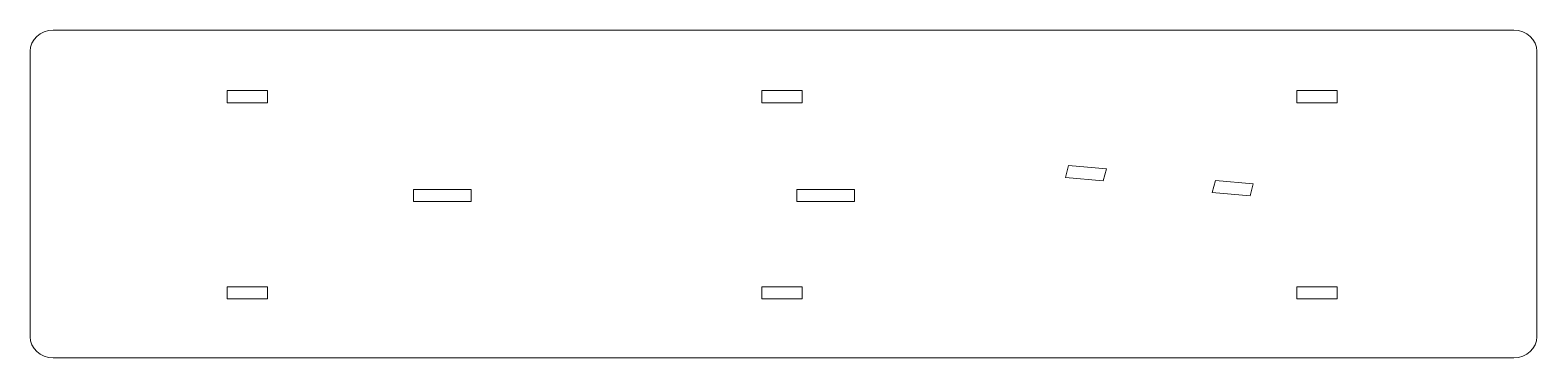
# Model space of a CAD drawing. Header units: millimetres. Extents: x -187 to 190, y -41 to 42.
import ezdxf

# ---------------------------------------------------------------- set-up
doc = ezdxf.new("R2010")
doc.units = ezdxf.units.MM
doc.header["$MEASUREMENT"] = 0
doc.layers.add('Ebene 1', color=7, linetype='Continuous')

msp = doc.modelspace()

# ---------------------------------------------------------------- linework, layer by layer
at = {"layer": 'Ebene 1', "lineweight": 20}
msp.add_open_spline([(-181.259, 41.5), (-181.259, 41.5), (184.2592, 41.5), (184.2592, 41.5), (184.2592, 41.5), (187.4168, 41.5), (190, 39.1113), (190, 36.1914), (190, 36.1914), (190, 36.1914), (190, -35.273), (190, -35.273), (190, -35.273), (190, -38.1929), (187.4168, -40.5816), (184.2592, -40.5816), (184.2592, -40.5816), (184.2592, -40.5816), (-181.259, -40.5816), (-181.259, -40.5816), (-181.259, -40.5816), (-184.4168, -40.5816), (-187, -38.1929), (-187, -35.273), (-187, -35.273), (-187, -35.273), (-187, 36.1914), (-187, 36.1914), (-187, 36.1914), (-187, 39.1113), (-184.4168, 41.5), (-181.259, 41.5)], degree=3, knots=[0, 0, 0, 0, 0.11111111, 0.11111111, 0.11111111, 0.11111111, 0.22222222, 0.22222222, 0.22222222, 0.22222222, 0.33333333, 0.33333333, 0.33333333, 0.33333333, 0.44444444, 0.44444444, 0.44444444, 0.44444444, 0.55555556, 0.55555556, 0.55555556, 0.55555556, 0.66666667, 0.66666667, 0.66666667, 0.66666667, 0.77777778, 0.77777778, 0.77777778, 0.77777778, 1, 1, 1, 1], dxfattribs=at)
at = {"layer": 'Ebene 1', "lineweight": 9}
for points in [[(-137.7229, 26.3501), (-137.7229, 26.3501), (-127.6453, 26.3501), (-127.6453, 26.3501), (-127.6453, 26.3501), (-127.6453, 26.3501), (-127.6453, 23.3), (-127.6453, 23.3), (-127.6453, 23.3), (-127.6453, 23.3), (-137.7229, 23.3), (-137.7229, 23.3), (-137.7229, 23.3), (-137.7229, 23.3), (-137.7229, 26.3501), (-137.7229, 26.3501)], [(-3.9078, 26.3501), (-3.9078, 26.3501), (6.1693, 26.3501), (6.1693, 26.3501), (6.1693, 26.3501), (6.1693, 26.3501), (6.1693, 23.3), (6.1693, 23.3), (6.1693, 23.3), (6.1693, 23.3), (-3.9078, 23.3), (-3.9078, 23.3), (-3.9078, 23.3), (-3.9078, 23.3), (-3.9078, 26.3501), (-3.9078, 26.3501)], [(129.9229, 26.3501), (129.9229, 26.3501), (140, 26.3501), (140, 26.3501), (140, 26.3501), (140, 26.3501), (140, 23.3), (140, 23.3), (140, 23.3), (140, 23.3), (129.9229, 23.3), (129.9229, 23.3), (129.9229, 23.3), (129.9229, 23.3), (129.9229, 26.3501), (129.9229, 26.3501)], [(72.809, 7.6141), (72.809, 7.6141), (82.3004, 6.7872), (82.3004, 6.7872), (82.3004, 6.7872), (82.3004, 6.7872), (81.5235, 3.7816), (81.5235, 3.7816), (81.5235, 3.7816), (81.5235, 3.7816), (72.0325, 4.608), (72.0325, 4.608), (72.0325, 4.608), (72.0325, 4.608), (72.809, 7.6141), (72.809, 7.6141)], [(109.5536, 3.8396), (109.5536, 3.8396), (119.0456, 3.0128), (119.0456, 3.0128), (119.0456, 3.0128), (119.0456, 3.0128), (118.2624, -0.017), (118.2624, -0.017), (118.2624, -0.017), (118.2624, -0.017), (108.7714, 0.81), (108.7714, 0.81), (108.7714, 0.81), (108.7714, 0.81), (109.5536, 3.8396), (109.5536, 3.8396)], [(-91.0384, 1.6145), (-91.0384, 1.6145), (-76.6409, 1.6145), (-76.6409, 1.6145), (-76.6409, 1.6145), (-76.6409, 1.6145), (-76.6409, -1.4357), (-76.6409, -1.4357), (-76.6409, -1.4357), (-76.6409, -1.4357), (-91.0384, -1.4357), (-91.0384, -1.4357), (-91.0384, -1.4357), (-91.0384, -1.4357), (-91.0384, 1.6145), (-91.0384, 1.6145)], [(4.8736, 1.6145), (4.8736, 1.6145), (19.2712, 1.6145), (19.2712, 1.6145), (19.2712, 1.6145), (19.2712, 1.6145), (19.2712, -1.4357), (19.2712, -1.4357), (19.2712, -1.4357), (19.2712, -1.4357), (4.8736, -1.4357), (4.8736, -1.4357), (4.8736, -1.4357), (4.8736, -1.4357), (4.8736, 1.6145), (4.8736, 1.6145)], [(-137.7229, -22.775), (-137.7229, -22.775), (-127.6453, -22.775), (-127.6453, -22.775), (-127.6453, -22.775), (-127.6453, -22.775), (-127.6453, -25.8251), (-127.6453, -25.8251), (-127.6453, -25.8251), (-127.6453, -25.8251), (-137.7229, -25.8251), (-137.7229, -25.8251), (-137.7229, -25.8251), (-137.7229, -25.8251), (-137.7229, -22.775), (-137.7229, -22.775)], [(-3.9078, -22.775), (-3.9078, -22.775), (6.1693, -22.775), (6.1693, -22.775), (6.1693, -22.775), (6.1693, -22.775), (6.1693, -25.8251), (6.1693, -25.8251), (6.1693, -25.8251), (6.1693, -25.8251), (-3.9078, -25.8251), (-3.9078, -25.8251), (-3.9078, -25.8251), (-3.9078, -25.8251), (-3.9078, -22.775), (-3.9078, -22.775)], [(129.9229, -22.775), (129.9229, -22.775), (140, -22.775), (140, -22.775), (140, -22.775), (140, -22.775), (140, -25.8251), (140, -25.8251), (140, -25.8251), (140, -25.8251), (129.9229, -25.8251), (129.9229, -25.8251), (129.9229, -25.8251), (129.9229, -25.8251), (129.9229, -22.775), (129.9229, -22.775)]]:
    msp.add_open_spline(points, degree=3, knots=[0, 0, 0, 0, 0.2, 0.2, 0.2, 0.2, 0.4, 0.4, 0.4, 0.4, 0.6, 0.6, 0.6, 0.6, 1, 1, 1, 1], dxfattribs=at)

doc.saveas('drawing.dxf')
